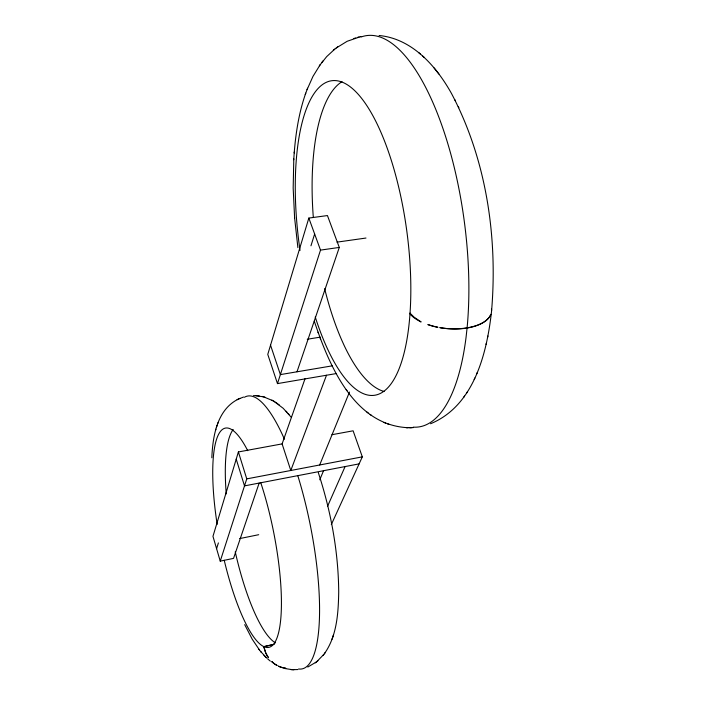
<?xml version="1.0" encoding="UTF-8"?>
<svg xmlns="http://www.w3.org/2000/svg" width="705" height="705" viewBox="0 0 705 705"><rect width="100%" height="100%" fill="white"/><g stroke="black" fill="none" stroke-linecap="round" stroke-linejoin="round"><path stroke-width="1.06" d="M293.8 158.872L293.174 188.05L294.611 217.924M211.835 457.783C212.725 436.351 216.964 409.755 238.255 399.145M294.205 152.95C295.8 132.69 298.973 112.368 305.758 93.148M293.747 159.727L294.267 152.024M491.561 311.231C497.8 237.039 486.459 159.647 451.429 93.377C436.219 66.111 412.099 38.652 379.096 35.506M491.526 311.539C486.838 353.584 473.901 405.886 430.561 423.74M486.089 344.463L486.371 343.168M487.64 337.219L487.904 336.003M324.556 653.473C337.008 635.76 338.312 613.006 338.717 592.068C338.4 551.477 330.901 511.063 318.281 472.544M215.589 430.226L215.906 429.133M216.382 427.503L217.105 425.282M305.089 378.567L282.106 443.894L238.387 451.949L212.963 536.346L220.242 561.136L233.54 558.378L259.149 483.075M296.99 371.799L339.29 247.429L327.446 215.563L308.834 218.074L267.768 354.395L277.47 383.608L336.162 373.588M216.585 548.693L218.391 542.912M310.958 245.807L314.642 233.989M220.242 561.136L246.759 478.88L238.387 451.949M277.47 383.608L320.511 250.108L308.834 218.074M332.037 639.241L333.456 635.011M217.598 423.864L217.995 422.744M307.054 89.658L312.967 76.413L320.352 64.437M305.256 94.523L307.574 88.231M326.494 375.236L290.795 470.491L282.106 443.894M319.682 464.983L349.486 392.05M319.762 479.797L323.533 470.746M327.525 506.357L345.089 466.578M474.192 379.475L474.844 378.012M476.598 374.038L477.232 372.619M331.315 524.582L362.317 456.858L353.117 430.808L331.949 434.703M463.564 397.505L464.524 396.104M466.402 393.328L467.345 391.945M319.347 65.794L326.688 56.62L334.734 49.156M321.868 62.401L322.899 61.018M316.862 661.59L323.921 654.319M323.128 655.377L325.34 652.425M307.785 667.045L316.307 662.021M315.258 662.85L317.902 660.761M336.32 47.94L347.151 41.287L360.863 36.545M333.333 50.24L337.748 46.83M238.687 398.951L243.551 397.047M237.083 399.717L239.859 398.387M353.866 38.502L355.62 37.991M357.312 37.48L359.074 36.968M263.793 646.635L263.934 646.688A27.918 26.261 -71 0 0 268.482 657.756L265.767 653.086L263.793 646.635L274.412 644.211M263.934 646.688L273.496 644.502M239.7 538.576L258.709 534.707M359.101 463.881L244.503 485.886L236.219 459.131M246.759 478.88L362.317 456.858M332.214 365.851L280.379 374.602L270.544 345.194M307.274 339.246L320.246 337.149M320.511 250.108L339.29 247.429M336.955 242.141L365.983 238.043M297.854 669.547L292.557 669.679M409.693 427.715L413.245 427.618M314.263 321.11C329.032 364.97 353.707 425.141 407.983 427.697M406.212 427.697L411.473 427.715M253.527 395.505L263.168 396.756M285.058 668.551L292.082 669.653M290.768 669.583L293.879 669.75M256.153 395.593L257.457 395.734M258.021 395.787L259.325 395.937M439.973 327.658L442.07 327.992A42.626 20.445 4.5 0 0 485.683 320.819L487.64 319.136A42.626 20.445 4.5 0 0 490.83 314.509L490.856 314.315A42.626 21.238 5.3 0 1 439.99 327.658M263.837 396.941L273.011 400.766M261.899 396.421L265.098 397.285M387.406 423.793L389.028 424.428M384.022 422.489L385.617 423.115M273.901 401.286L283.163 408.274L291.139 417.157M271.883 400.114L275.02 401.929M276.096 402.625L277.136 403.383M278.149 404.106L279.18 404.855M366.917 412.055L368.213 413.024M370.16 414.478L371.482 415.465M270.35 661.14L267.556 658.805M418.832 52.708L420.162 53.862M422.744 56.144L424.049 57.272M260.612 651.438L266.631 657.976L265.759 657.095M263.961 655.306L264.816 656.17M286.115 411.226L286.935 412.143M288.23 413.597L289.024 414.496M244.697 624.639L252.205 639.179L259.537 650.08M438.88 73.999L434.095 67.944M258.814 649.173L261.352 652.372M346.19 389.53L347.027 390.658M454.901 99.793L455.509 101M458.285 106.596L458.858 107.733M320.211 338.382L320.511 339.228M317.946 332.17L318.228 332.954M297.889 247.658L294.584 217.633M491.517 309.134L491.552 310.535A42.626 20.445 4.5 0 0 491.473 309.521M300.039 250.398A158.757 54.197 82.3 0 1 350.861 87.288A158.757 54.197 82.3 0 1 407.56 335.747A158.757 54.197 82.3 0 1 315.241 317.003M413.245 427.142A197.4 72.289 82.5 0 0 466.102 336.955L467.098 327.851A197.4 72.289 82.5 0 0 440.563 121.78A197.4 72.289 82.5 0 0 360.986 37.039M384.102 391.469A158.096 55.862 82.3 0 1 343.987 345.098L341.652 339.925A158.096 55.862 82.3 0 1 324.652 288.671M313.302 217.246A158.096 55.862 82.3 0 1 342.022 81.692M260.691 482.493A111.769 27.134 78.8 0 1 276.034 640.193A111.769 27.134 78.8 0 1 224.234 560.308M217.175 524.414A111.769 27.134 78.8 0 1 217.581 436.518A111.769 27.134 78.8 0 1 247.728 450.671M297.889 475.963A139.105 36.263 78.7 0 1 298.62 668.975M244.459 397.25A139.105 36.263 78.7 0 1 284.432 439.215M275.54 642.916A111.443 28.033 78.8 0 1 235.241 551.83M226.243 493.914A111.443 28.033 78.8 0 1 233.196 429.486M410.046 313.196L409.984 313.928A42.626 20.445 4.5 0 0 421.114 321.956L414.117 317.171L410.046 313.196M428.076 324.547L428.05 324.741A42.626 20.445 4.5 0 0 437.893 327.296L437.902 327.261A42.626 21.238 5.3 0 1 428.085 324.547M271.918 661.722L271.883 661.704A27.918 26.349 -74.3 0 0 277.171 665.511A27.918 26.261 -71 0 1 271.918 661.722M279.515 666.622L278.334 666.102A27.927 26.358 -74.3 0 0 285.772 668.287A27.918 26.261 -71 0 1 279.515 666.622"/></g></svg>
